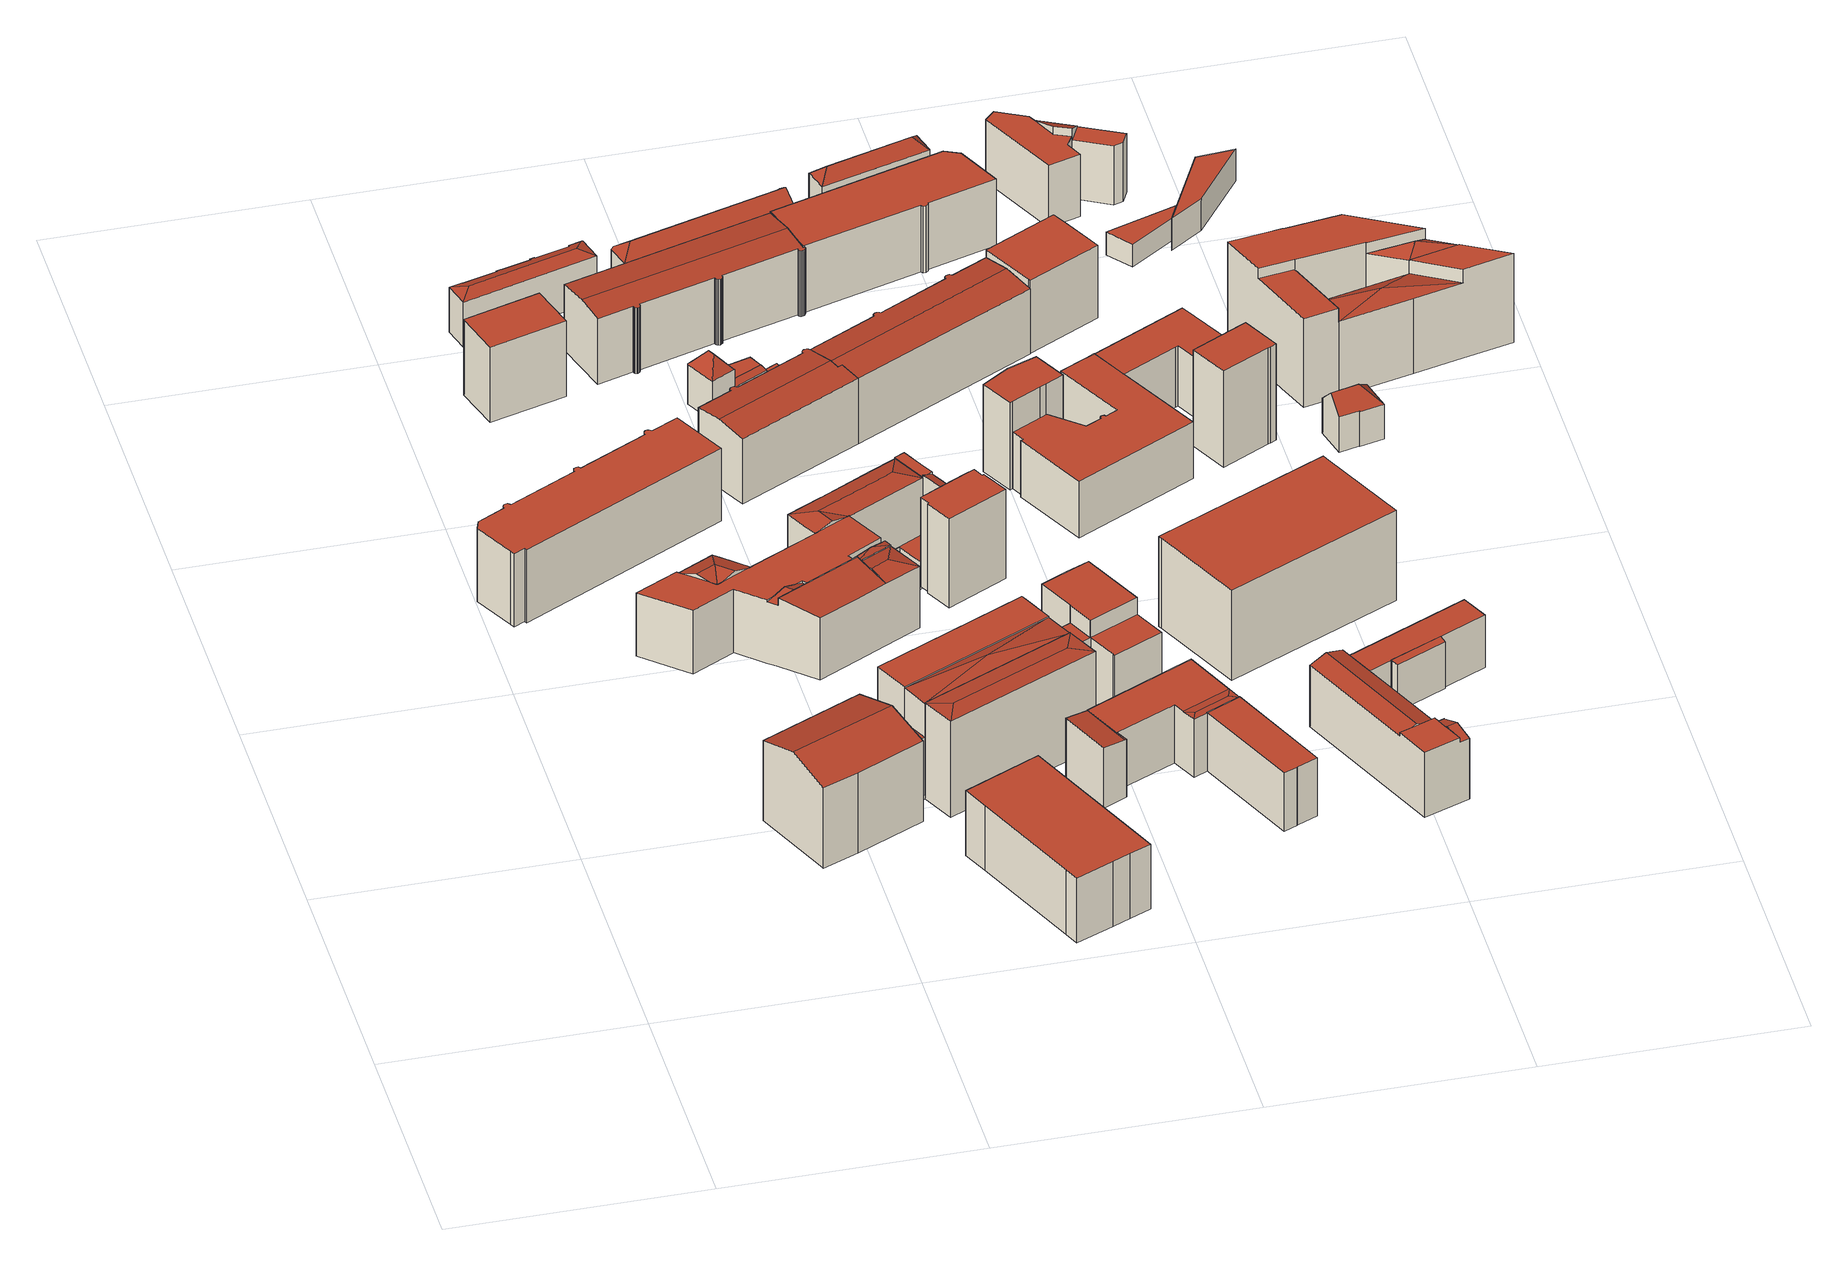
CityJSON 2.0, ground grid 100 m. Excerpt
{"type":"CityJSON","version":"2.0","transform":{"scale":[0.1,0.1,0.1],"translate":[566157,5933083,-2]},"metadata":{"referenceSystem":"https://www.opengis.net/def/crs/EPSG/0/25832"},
"CityObjects":{
"building1":{"type":"Building","attributes":{"Gemeindeschluessel":"02000000","Geometrietyp2DReferenz":"3000","function":"31001_3030","roofType":"3100","measuredHeight":41.15,"storeysAboveGround":11},"geometry":[{"type":"MultiSurface","lod":"2","boundaries":[[[0,1,2,3]],[[4,5,6,7]],[[8,1,0,9,10]],[[4,7,11,9,0,3]],[[12,8,10,13]],[[12,13,11,7,6]],[[5,4,3,2]],[[13,10,9,11]],[[5,2,1,8,12,6]]],"semantics":{"surfaces":[{"type":"WallSurface"},{"type":"GroundSurface"},{"type":"RoofSurface"}],"values":[0,0,0,1,2,0,0,0,2]}}]},
"building2":{"type":"Building","attributes":{"Gemeindeschluessel":"02000000","Geometrietyp2DReferenz":"3000","function":"31001_2140","roofType":"1000","measuredHeight":32.34,"storeysAboveGround":7},"geometry":[{"type":"MultiSurface","lod":"2","boundaries":[[[14,15,16,17,18,19,20,21,22,23,24,25,26,27,28,29,30,31,32,33,34,35,36,37,38,39,40,41,42,43,44,45,46,47,48]],[[49,50,51,52,53,54,55,56,57,58,59,60,61,62,63,64,65,66,67,68,69,70,71,72,73,74,75,76,77,78,79,80,81,82,83]],[[49,48,47,50]],[[50,47,46,51]],[[51,46,45,52]],[[52,45,44,53]],[[53,44,43,54]],[[54,43,42,55]],[[55,42,41,56]],[[56,41,40,57]],[[57,40,39,58]],[[58,39,38,59]],[[59,38,37,60]],[[60,37,36,61]],[[61,36,35,62]],[[62,35,34,63]],[[63,34,33,64]],[[64,33,32,65]],[[65,32,31,66]],[[66,31,30,67]],[[67,30,29,68]],[[68,29,28,69]],[[69,28,27,70]],[[70,27,26,71]],[[71,26,25,72]],[[72,25,24,73]],[[73,24,23,74]],[[74,23,22,75]],[[75,22,21,76]],[[76,21,20,77]],[[77,20,19,78]],[[78,19,18,79]],[[79,18,17,80]],[[80,17,16,81]],[[81,16,15,82]],[[82,15,14,83]],[[83,14,48,49]]],"semantics":{"surfaces":[{"type":"RoofSurface"},{"type":"GroundSurface"},{"type":"WallSurface"}],"values":[0,1,2,2,2,2,2,2,2,2,2,2,2,2,2,2,2,2,2,2,2,2,2,2,2,2,2,2,2,2,2,2,2,2,2,2,2]}}]},
"building3":{"type":"Building","attributes":{"Gemeindeschluessel":"02000000","Geometrietyp2DReferenz":"3000","function":"31001_2010","roofType":"1000","measuredHeight":33.47,"storeysAboveGround":7},"geometry":[{"type":"MultiSurface","lod":"2","boundaries":[[[84,85,86,87]],[[88,89,90,91]],[[88,87,86,89]],[[89,86,85,90]],[[90,85,84,91]],[[91,84,87,88]]],"semantics":{"surfaces":[{"type":"RoofSurface"},{"type":"GroundSurface"},{"type":"WallSurface"}],"values":[0,1,2,2,2,2]}}]},
"building4":{"type":"Building","attributes":{"Gemeindeschluessel":"02000000","Geometrietyp2DReferenz":"3000","function":"31001_1120","roofType":"1000","measuredHeight":28.77,"storeysAboveGround":7},"geometry":[{"type":"MultiSurface","lod":"2","boundaries":[[[92,93,94,95]],[[95,94,96,97]],[[97,96,98,99]],[[99,98,100,101]],[[101,100,102,103]],[[103,102,104,105]],[[105,104,106,107]],[[108,109,107,106]],[[93,92,109,108]],[[109,92,95,97,99,101,103,105,107]],[[93,108,106,104,102,100,98,96,94]]],"semantics":{"surfaces":[{"type":"WallSurface"},{"type":"GroundSurface"},{"type":"RoofSurface"}],"values":[0,0,0,0,0,0,0,0,0,1,2]}}]},
"building5":{"type":"Building","attributes":{"Gemeindeschluessel":"02000000","Geometrietyp2DReferenz":"3000","function":"31001_2020","roofType":"1000","measuredHeight":30.57,"storeysAboveGround":7},"geometry":[{"type":"MultiSurface","lod":"2","boundaries":[[[110,111,112,113,114,115]],[[116,117,112,111]],[[118,119,112,117]],[[119,120,121,122,123,113,112]],[[124,125,126,127,128,129]],[[127,130,131,128]],[[132,133,134]],[[135,132,134]],[[136,132,135]],[[137,138,139,140,141]],[[142,143,139,138]],[[136,144,145,146,147,133,132]],[[143,140,139]],[[148,149,150,151]],[[149,152,153,150]],[[154,155,156,157]],[[158,159,160,161,162,163]],[[164,165,166,167,168]],[[169,170,171,165,164]],[[172,173,174,175]],[[115,176,110]],[[116,177,117]],[[117,177,118]],[[120,178,121]],[[179,113,123,180]],[[181,182,183]],[[184,185,186]],[[187,129,188,189]],[[125,190,126]],[[130,191,131]],[[192,131,191,193,194]],[[172,134,133,173]],[[140,136,135,141]],[[151,146,145,148]],[[195,160,159]],[[196,197,198,199]],[[200,201,202,203]],[[152,204,205,153]],[[158,206,159]],[[167,207,168]],[[167,166,208]],[[209,171,170,210]],[[174,211,212,175]],[[213,214,215,216]],[[217,218,219,220,185,184,221,183,182,222,223,224,225,212,211,226,193,191,130,227,126,190,228,229,178,120,230,118,177,116,231,110,176,232]],[[226,211,174,173,133,147,233,234,235,236,237,193]],[[147,146,151,150,153,205,238,239,240,241,242,233]],[[243,244,245,246,247,248,204,152,149,148,145,144]],[[161,160,195,249,208,166,165,171,209,250,251,252,253,254,255,162]],[[256,199,198,257,258,169,164,168,207,259,206,158,163,155,154,260]],[[188,261,262,156,155,163,162,255,263,264,265,266,189]],[[267,268,269,270,271,272,273,274,186,185,220,275]],[[210,276,277,278,213,216,247,246,245,244,243,279,280,281,282,270,269,268,267,275,283,284,285,286,287,288,179,180,289,290,291,292,293,294,187,189,266,265,264,263,255,254,253,252,251,250,209],[295,200,203,296,297,298,299,237,236,235,234,233,242,241,240,239]],[[128,300,301,157,156,262,261,188,129]],[[131,302,154,157,301,300,128]],[[202,201,303,238,205,204,248,215,214,304,305,258,257,198,197]],[[194,306,307,308,196,199,256,260,309,192]],[[122,121,178,290,289,180,123]],[[178,229,228,190,293,292,291,290]],[[272,310,311,312,224,223,313,314,273]],[[270,282,281,280,143,142,315,271]],[[225,224,312,137,141,135,134,172,175,212]],[[294,293,190,125,124,129,187]],[[237,299,298,307,306,194,193]],[[136,140,143,280,279,243,144]],[[304,214,213,278,277,305]],[[297,296,203,202,197,196,308,307,298]],[[216,215,248,247]],[[295,239,238,303,201,200]],[[258,305,277,276,210,170,169]],[[192,309,260,154,302,131]],[[316,142,138,137]],[[227,130,127,126]],[[317,313,223,222,182,181]],[[318,183,221,184]],[[230,120,119,118]],[[231,116,111,110]],[[114,113,179,288]],[[284,283,275,220,219,218]],[[285,284,218,217,232,286]],[[232,176,115,114,288,287,286]],[[259,207,167,208,249,195,159,206]],[[319,314,313,317,181,183,318]],[[271,315,142,316,137,312,311,310,272]],[[274,273,314,319,318,184,186]]],"semantics":{"surfaces":[{"type":"RoofSurface"},{"type":"WallSurface"},{"type":"GroundSurface"}],"values":[0,0,0,0,0,0,0,0,0,0,0,0,0,0,0,0,0,0,0,0,1,1,1,1,1,1,1,1,1,1,1,1,1,1,1,1,1,1,1,1,1,1,1,1,0,1,1,1,1,1,1,1,2,0,0,0,0,1,1,1,1,1,1,1,1,1,1,1,1,1,1,1,1,1,1,1,1,1,1,1,1,0,0,0,0]}}]},
"building6":{"type":"Building","attributes":{"Gemeindeschluessel":"02000000","Geometrietyp2DReferenz":"3000","function":"31001_2010","roofType":"3200","measuredHeight":21.76,"storeysAboveGround":4},"geometry":[{"type":"MultiSurface","lod":"2","boundaries":[[[320,321,322,323,324,325,326,327,328,329,330,331,332,333,334,335]],[[336,321,320,337]],[[336,338,322,321]],[[339,334,333,340]],[[340,333,332,341]],[[341,332,331,342]],[[342,331,330,343]],[[343,330,329,344]],[[344,329,328,345]],[[345,328,327,346]],[[346,327,326,347]],[[347,326,325,348]],[[348,325,324,349]],[[349,324,323,350]],[[351,338,336,352]],[[353,354,339,340,341,342,343,344,345,346,347,348,349,350,351,352]],[[355,353,352,336,337]],[[351,350,323,322,338]],[[356,354,353,355]],[[339,354,356,335,334]],[[356,355,337,320,335]]],"semantics":{"surfaces":[{"type":"RoofSurface"},{"type":"WallSurface"},{"type":"GroundSurface"}],"values":[0,0,0,1,1,1,1,1,1,1,1,1,1,1,1,2,1,1,1,1,0]}}]},
"building7":{"type":"Building","attributes":{"Gemeindeschluessel":"02000000","Geometrietyp2DReferenz":"3000","function":"31001_2010","roofType":"1000","measuredHeight":44.92,"storeysAboveGround":8},"geometry":[{"type":"MultiSurface","lod":"2","boundaries":[[[357,358,359,360]],[[361,362,363,364,365]],[[366,367,368]],[[367,369,368]],[[370,367,366]],[[371,372,373,374,375,376]],[[377,372,371]],[[378,373,372,377]],[[369,367,370]],[[374,373,378]],[[379,380,381,382]],[[381,358,357,382]],[[383,365,364,384]],[[384,364,363,385]],[[369,362,361,368]],[[366,376,375,370]],[[386,378,377,387]],[[385,363,362,369,370,375,374,378,386]],[[388,389,390,391,383,384,385,386,387]],[[388,387,377,371]],[[389,388,371,380,379]],[[380,371,376,366,368,359,358,381]],[[383,391,368,361,365]],[[390,389,379,382,357,360]],[[391,390,360,359,368]]],"semantics":{"surfaces":[{"type":"RoofSurface"},{"type":"WallSurface"},{"type":"GroundSurface"}],"values":[0,0,0,0,0,0,0,0,0,0,0,1,1,1,1,1,1,1,2,1,1,1,1,1,1]}}]},
"building8":{"type":"Building","attributes":{"Gemeindeschluessel":"02000000","Geometrietyp2DReferenz":"3000","function":"31001_2310","roofType":"3200","measuredHeight":23.98,"storeysAboveGround":3},"geometry":[{"type":"MultiSurface","lod":"2","boundaries":[[[392,393,394,395,396,397,398]],[[399,400,394,393]],[[394,400,401,402,395]],[[403,398,397,404]],[[405,392,398,403]],[[405,403,404,406,407,408]],[[409,406,404,397,396]],[[402,401,407,406,409]],[[408,407,401,400,399]],[[405,408,399,393,392]],[[402,409,396,395]]],"semantics":{"surfaces":[{"type":"RoofSurface"},{"type":"WallSurface"},{"type":"GroundSurface"}],"values":[0,0,0,1,1,2,1,1,1,1,0]}}]},
"building9":{"type":"Building","attributes":{"Gemeindeschluessel":"02000000","Geometrietyp2DReferenz":"3000","function":"31001_2140","roofType":"3100","measuredHeight":30.6,"storeysAboveGround":7},"geometry":[{"type":"MultiSurface","lod":"2","boundaries":[[[410,411,412,413,414,415,416,417,418,419,420,421,422,423,424,425,426,427,428,429,430]],[[431,432,433,434,411,410]],[[435,430,429,436]],[[436,429,428,437]],[[437,428,427,438]],[[438,427,426,439]],[[439,426,425,440]],[[440,425,424,441]],[[441,424,423,442]],[[442,423,422,443]],[[443,422,421,444]],[[444,421,420,445]],[[445,420,419,446]],[[446,419,418,447]],[[447,418,417,448]],[[448,417,416,449]],[[449,416,415,450]],[[450,415,414,451]],[[451,414,413,452]],[[452,413,412,453]],[[454,434,433,455]],[[455,433,432,456]],[[456,432,431,457]],[[457,431,410,430,435]],[[453,412,411,434,454]],[[453,454,455,456,457,435,436,437,438,439,440,441,442,443,444,445,446,447,448,449,450,451,452]]],"semantics":{"surfaces":[{"type":"RoofSurface"},{"type":"WallSurface"},{"type":"GroundSurface"}],"values":[0,0,1,1,1,1,1,1,1,1,1,1,1,1,1,1,1,1,1,1,1,1,1,1,1,2]}}]},
"building10":{"type":"Building","attributes":{"Gemeindeschluessel":"02000000","Geometrietyp2DReferenz":"3000","function":"31001_2140","roofType":"3100","measuredHeight":30.49,"storeysAboveGround":7},"geometry":[{"type":"MultiSurface","lod":"2","boundaries":[[[458,459,460,461]],[[462,461,460,463]],[[464,465,466,467]],[[467,466,468,469]],[[469,468,470,471]],[[471,470,472,473]],[[473,472,474,475]],[[475,474,476,477]],[[477,476,478,479]],[[479,478,480,481]],[[481,480,482,483]],[[483,482,484,485]],[[485,484,486,487]],[[487,486,488,489]],[[489,488,490,491]],[[491,490,492,493]],[[493,492,494,495]],[[495,494,496,497]],[[497,496,498,499]],[[499,498,500,501]],[[501,500,502,503]],[[503,502,504,505]],[[505,504,506,507]],[[507,506,508,509]],[[509,508,510,511]],[[511,510,512,513]],[[514,515,516,517]],[[517,516,518,519]],[[464,467,469,471,473,475,477,479,481,483,485,487,489,491,493,495,497,499,501,503,505,507,509,511,513,462,463,520,514,517,519]],[[465,464,519,518]],[[515,514,520,521]],[[462,513,512,458,461]],[[520,463,460,459,521]],[[515,521,459,458,512,510,508,506,504,502,500,498,496,494,492,490,488,486,484,482,480,478,476,474,472,470,468,466,465,518,516]]],"semantics":{"surfaces":[{"type":"RoofSurface"},{"type":"WallSurface"},{"type":"GroundSurface"}],"values":[0,1,1,1,1,1,1,1,1,1,1,1,1,1,1,1,1,1,1,1,1,1,1,1,1,1,1,1,2,1,1,1,1,0]}}]},
"building11":{"type":"Building","attributes":{"Gemeindeschluessel":"02000000","Geometrietyp2DReferenz":"3000","function":"31001_2010","roofType":"1000","measuredHeight":10.48,"storeysAboveGround":2},"geometry":[{"type":"MultiSurface","lod":"2","boundaries":[[[522,523,524,525,526]],[[527,528,529,530]],[[525,531,532,526]],[[530,524,523,527]],[[533,529,528,534]],[[408,407,535,536,533,534]],[[531,525,524,536,535,537]],[[408,534,528,527,523,522]],[[533,536,524,530,529]],[[407,408,522,526,532,538]],[[537,535,407,538]],[[537,538,532,531]]],"semantics":{"surfaces":[{"type":"RoofSurface"},{"type":"WallSurface"},{"type":"GroundSurface"}],"values":[0,0,1,1,1,2,1,1,1,1,1,0]}}]},
"building12":{"type":"Building","attributes":{"Gemeindeschluessel":"02000000","Geometrietyp2DReferenz":"3000","function":"31001_2010","roofType":"1000","measuredHeight":39.47,"storeysAboveGround":12},"geometry":[{"type":"MultiSurface","lod":"2","boundaries":[[[539,540,541,542,543,544,545,546,547,548]],[[549,550,551,552,553,554,555,556,557,558]],[[549,548,547,550]],[[550,547,546,551]],[[551,546,545,552]],[[552,545,544,553]],[[553,544,543,554]],[[554,543,542,555]],[[555,542,541,556]],[[556,541,540,557]],[[557,540,539,558]],[[558,539,548,549]]],"semantics":{"surfaces":[{"type":"RoofSurface"},{"type":"GroundSurface"},{"type":"WallSurface"}],"values":[0,1,2,2,2,2,2,2,2,2,2,2]}}]},
"building13":{"type":"Building","attributes":{"Gemeindeschluessel":"02000000","Geometrietyp2DReferenz":"3000","function":"31001_3010","roofType":"1000","measuredHeight":26.89,"storeysAboveGround":7},"geometry":[{"type":"MultiSurface","lod":"2","boundaries":[[[559,560,561,562,563]],[[564,560,559]],[[565,566,561,560,564]],[[566,562,561]],[[567,568,569,570]],[[569,571,572,570]],[[570,572,573,574]],[[575,566,565,576]],[[562,566,575,577,578]],[[576,565,564,559,563,579,580]],[[574,573,578,577,581,582]],[[583,584,585,581,577,575,576,580]],[[579,563,562,578,573,572,571,586]],[[584,583,586,571,569,568]],[[579,586,583,580]],[[585,584,568,567,587]],[[582,581,585,587]],[[582,587,567,570,574]]],"semantics":{"surfaces":[{"type":"RoofSurface"},{"type":"WallSurface"},{"type":"GroundSurface"}],"values":[0,0,0,0,0,1,1,1,1,1,1,2,0,1,1,1,1,0]}}]},
"building14":{"type":"Building","attributes":{"Gemeindeschluessel":"02000000","Geometrietyp2DReferenz":"3000","function":"31001_2010","roofType":"1000","measuredHeight":40.4,"storeysAboveGround":9},"geometry":[{"type":"MultiSurface","lod":"2","boundaries":[[[588,589,590,591]],[[592,593,594,595,596,597]],[[598,588,591,599]],[[600,601,602,603]],[[603,602,604,605]],[[594,606,607,595]],[[589,608,609,590]],[[610,593,592,611]],[[612,597,596,613]],[[612,613,614,598,599,615,600,603,605,610,611]],[[606,594,593,610,605,604]],[[612,611,592,597]],[[614,613,596,595,607]],[[601,600,615,616]],[[598,614,607,608,589,588]],[[615,599,591,590,609,616]],[[601,616,609,608,607,606,604,602]]],"semantics":{"surfaces":[{"type":"RoofSurface"},{"type":"WallSurface"},{"type":"GroundSurface"}],"values":[0,0,1,1,1,1,1,1,1,2,1,1,1,1,1,1,0]}}]},
"building15":{"type":"Building","attributes":{"Gemeindeschluessel":"02000000","Geometrietyp2DReferenz":"3000","function":"51009_1610","roofType":"1000","measuredHeight":5.77},"geometry":[{"type":"MultiSurface","lod":"2","boundaries":[[[617,618,619,620]],[[617,621,622,618]],[[622,621,623,624]],[[619,624,623,620]],[[617,620,623,621]],[[618,622,624,619]]],"semantics":{"surfaces":[{"type":"WallSurface"},{"type":"GroundSurface"},{"type":"RoofSurface"}],"values":[0,0,0,0,1,2]}}]},
"building16":{"type":"Building","attributes":{"Gemeindeschluessel":"02000000","Geometrietyp2DReferenz":"3000","function":"31001_2090","roofType":"3200","measuredHeight":16.74,"storeysAboveGround":3},"geometry":[{"type":"MultiSurface","lod":"2","boundaries":[[[625,626,627,628]],[[629,630,626,625]],[[631,625,628,632]],[[633,634,635,636]],[[636,635,637,638]],[[638,637,639,640]],[[641,642,643,644]],[[645,629,625,631]],[[646,647,648,649]],[[649,648,650,651]],[[633,636,638,640,646,649,651,641,644,645,631,632]],[[645,644,643,630,629]],[[642,641,651,650]],[[647,646,640,639]],[[633,632,628,627,634]],[[647,639,637,635,634,627,626,630,643,642,650,648]]],"semantics":{"surfaces":[{"type":"RoofSurface"},{"type":"WallSurface"},{"type":"GroundSurface"}],"values":[0,0,1,1,1,1,1,1,1,1,2,1,1,1,1,0]}}]},
"building17":{"type":"Building","attributes":{"Gemeindeschluessel":"02000000","Geometrietyp2DReferenz":"3000","function":"31001_1120","roofType":"1000","measuredHeight":25.73,"storeysAboveGround":8},"geometry":[{"type":"MultiSurface","lod":"2","boundaries":[[[652,653,654,655]],[[655,654,656,657]],[[657,656,658,659]],[[659,658,660,661]],[[662,663,661,660]],[[653,652,663,662]],[[663,652,655,657,659,661]],[[653,662,660,658,656,654]]],"semantics":{"surfaces":[{"type":"WallSurface"},{"type":"GroundSurface"},{"type":"RoofSurface"}],"values":[0,0,0,0,0,0,1,2]}}]},
"building18":{"type":"Building","attributes":{"Gemeindeschluessel":"02000000","Geometrietyp2DReferenz":"3000","function":"31001_2140","roofType":"3100","measuredHeight":30.43,"storeysAboveGround":7},"geometry":[{"type":"MultiSurface","lod":"2","boundaries":[[[664,665,666,667,668,669,670,671,672,673,674,675,676,677,678,679,680,681,682,683,684,685]],[[686,687,688,689,690,665,664]],[[453,685,684,691]],[[691,684,683,692]],[[692,683,682,693]],[[693,682,681,694]],[[694,681,680,695]],[[695,680,679,696]],[[696,679,678,697]],[[697,678,677,698]],[[698,677,676,699]],[[699,676,675,700]],[[700,675,674,701]],[[701,674,673,702]],[[702,673,672,703]],[[703,672,671,704]],[[704,671,670,705]],[[705,670,669,706]],[[706,669,668,707]],[[707,668,667,708]],[[708,667,666,709]],[[710,690,689,711]],[[711,689,688,456]],[[456,688,687,455]],[[455,687,686,454]],[[454,686,664,685,453]],[[709,666,665,690,710]],[[709,710,711,456,455,454,453,691,692,693,694,695,696,697,698,699,700,701,702,703,704,705,706,707,708]]],"semantics":{"surfaces":[{"type":"RoofSurface"},{"type":"WallSurface"},{"type":"GroundSurface"}],"values":[0,0,1,1,1,1,1,1,1,1,1,1,1,1,1,1,1,1,1,1,1,1,1,1,1,1,1,2]}}]},
"building19":{"type":"Building","attributes":{"Gemeindeschluessel":"02000000","Geometrietyp2DReferenz":"3000","function":"31001_2010","roofType":"1000","measuredHeight":38.65,"storeysAboveGround":11},"geometry":[{"type":"MultiSurface","lod":"2","boundaries":[[[712,713,714,715]],[[715,714,716,717]],[[717,716,718,719]],[[719,718,720,721]],[[721,720,722,723]],[[723,722,724,725]],[[713,712,726,727]],[[727,726,725,724]],[[725,726,712,715,717,719,721,723]],[[727,724,722,720,718,716,714,713]]],"semantics":{"surfaces":[{"type":"WallSurface"},{"type":"GroundSurface"},{"type":"RoofSurface"}],"values":[0,0,0,0,0,0,0,0,1,2]}}]},
"building20":{"type":"Building","attributes":{"Gemeindeschluessel":"02000000","Geometrietyp2DReferenz":"3000","function":"31001_2010","roofType":"1000","measuredHeight":25.17,"storeysAboveGround":7},"geometry":[{"type":"MultiSurface","lod":"2","boundaries":[[[728,729,730,731]],[[731,730,732,733]],[[734,735,736,737]],[[737,736,729,728]],[[738,739,740,741]],[[742,743,744,745]],[[745,744,746,747]],[[747,746,748,749]],[[749,748,750,751]],[[751,750,752,753]],[[753,752,754,755]],[[755,754,756,757]],[[758,759,760,761]],[[761,760,762,763]],[[764,765,762,760,759,740,739,766,767,756,754,752,750,748,746,744,743,768,732,730,729,736,735]],[[769,734,737,728,731,733,770,742,745,747,749,751,753,755,757,771,772,738,741,758,761,763,773]],[[769,773,765,764]],[[772,771,767,766]],[[773,763,762,765]],[[771,757,756,767]],[[758,741,740,759]],[[738,772,766,739]],[[742,770,768,743]],[[734,769,764,735]],[[770,733,732,768]]],"semantics":{"surfaces":[{"type":"WallSurface"},{"type":"RoofSurface"},{"type":"GroundSurface"}],"values":[0,0,0,0,0,0,0,0,0,0,0,0,0,0,1,2,0,0,0,0,0,0,0,0,0]}}]},
"building21":{"type":"Building","attributes":{"Gemeindeschluessel":"02000000","Geometrietyp2DReferenz":"3000","function":"31001_2140","roofType":"1000","measuredHeight":29.57,"storeysAboveGround":7},"geometry":[{"type":"MultiSurface","lod":"2","boundaries":[[[774,775,776,777]],[[777,776,778,779]],[[780,781,782,783]],[[783,782,784,785]],[[785,784,786,787]],[[787,786,788,789]],[[789,788,790,791]],[[791,790,792,793]],[[793,792,775,774]],[[794,795,781,780]],[[795,794,779,778]],[[779,794,780,783,785,787,789,791,793,774,777]],[[795,778,776,775,792,790,788,786,784,782,781]]],"semantics":{"surfaces":[{"type":"WallSurface"},{"type":"GroundSurface"},{"type":"RoofSurface"}],"values":[0,0,0,0,0,0,0,0,0,0,0,1,2]}}]},
"building22":{"type":"Building","attributes":{"Gemeindeschluessel":"02000000","Geometrietyp2DReferenz":"3000","function":"31001_3030","roofType":"3100","measuredHeight":29.36,"storeysAboveGround":7},"geometry":[{"type":"MultiSurface","lod":"2","boundaries":[[[796,797,798,799,800,801]],[[799,802,803,804,805,806,807,808,800]],[[809,810,802,798,811,812,813,814]],[[809,815,816,817,818]],[[814,819,820,816,815]],[[818,817,821,822]],[[823,796,801,824]],[[825,808,807,826]],[[826,807,806,827]],[[827,806,805,828]],[[797,811,798]],[[802,810,803]],[[814,813,819]],[[829,823,824,825,826,827,828,830,831]],[[831,830,821,817,816,820]],[[809,814,815]],[[829,831,820,819,813,812]],[[809,818,822,804,803,810]],[[830,828,805,804,822,821]],[[823,829,812,811,797,796]],[[798,802,799]],[[825,824,801,800,808]]],"semantics":{"surfaces":[{"type":"RoofSurface"},{"type":"WallSurface"},{"type":"GroundSurface"}],"values":[0,0,0,0,0,0,1,1,1,1,1,1,1,2,1,1,1,1,1,1,1,1]}}]},
"building23":{"type":"Building","attributes":{"Gemeindeschluessel":"02000000","Geometrietyp2DReferenz":"3000","function":"31001_2010","roofType":"3200","measuredHeight":20.06,"storeysAboveGround":3},"geometry":[{"type":"MultiSurface","lod":"2","boundaries":[[[832,833,834]],[[835,836,833,832]],[[835,837,838,836]],[[839,835,832,840]],[[841,838,837,842]],[[842,837,835,839]],[[843,841,842,839,840]],[[838,841,843,844]],[[844,843,840,832,834]],[[844,834,833,836,838]]],"semantics":{"surfaces":[{"type":"RoofSurface"},{"type":"WallSurface"},{"type":"GroundSurface"}],"values":[0,0,0,1,1,1,2,1,1,0]}}]},
"building24":{"type":"Building","attributes":{"Gemeindeschluessel":"02000000","Geometrietyp2DReferenz":"3000","function":"51009_1610","roofType":"3500","measuredHeight":8.96},"geometry":[{"type":"MultiSurface","lod":"2","boundaries":[[[845,846,847,848,849]],[[847,850,848]],[[851,847,846]],[[851,852,853,850,847]],[[854,845,849,855]],[[856,853,852,857]],[[854,855,856,857]],[[856,855,849,848,850,853]],[[854,857,852,851,846,845]]],"semantics":{"surfaces":[{"type":"RoofSurface"},{"type":"WallSurface"},{"type":"GroundSurface"}],"values":[0,0,0,0,1,1,2,1,1]}}]},
"building25":{"type":"Building","attributes":{"Gemeindeschluessel":"02000000","Geometrietyp2DReferenz":"3000","function":"31001_2010","roofType":"1000","measuredHeight":39.96,"storeysAboveGround":7},"geometry":[{"type":"MultiSurface","lod":"2","boundaries":[[[858,859,860,861,862,863]],[[864,865,866,867,868,869]],[[867,862,861,868]],[[868,861,860,869]],[[866,863,862,867]],[[864,869,860,859]],[[865,864,859,858]],[[866,865,858,863]]],"semantics":{"surfaces":[{"type":"RoofSurface"},{"type":"GroundSurface"},{"type":"WallSurface"}],"values":[0,1,2,2,2,2,2,2]}}]},
"building26":{"type":"Building","attributes":{"Gemeindeschluessel":"02000000","Geometrietyp2DReferenz":"3000","function":"51009_1610","roofType":"1000","measuredHeight":20.44},"geometry":[{"type":"MultiSurface","lod":"2","boundaries":[[[870,871,872,873]],[[874,875,876,877]],[[874,873,872,875]],[[875,872,871,876]],[[876,871,870,877]],[[877,870,873,874]]],"semantics":{"surfaces":[{"type":"RoofSurface"},{"type":"GroundSurface"},{"type":"WallSurface"}],"values":[0,1,2,2,2,2]}}]},
"building27":{"type":"Building","attributes":{"Gemeindeschluessel":"02000000","Geometrietyp2DReferenz":"3000","function":"31001_2460","roofType":"1000","measuredHeight":9,"storeysAboveGround":1},"geometry":[{"type":"MultiSurface","lod":"2","boundaries":[[[878,879,880,881]],[[882,883,884,885]],[[885,884,879,878]],[[884,883,880,879]],[[883,882,881,880]],[[882,885,878,881]]],"semantics":{"surfaces":[{"type":"GroundSurface"},{"type":"RoofSurface"},{"type":"WallSurface"}],"values":[0,1,2,2,2,2]}}]},
"building28":{"type":"Building","attributes":{"Gemeindeschluessel":"02000000","Geometrietyp2DReferenz":"3000","function":"31001_2100","roofType":"1000","measuredHeight":32.42,"storeysAboveGround":7},"geometry":[{"type":"MultiSurface","lod":"2","boundaries":[[[886,887,888,889,890,891,892,893]],[[894,895,896,897,898,899,900,901]],[[894,893,892,895]],[[895,892,891,896]],[[896,891,890,897]],[[897,890,889,898]],[[898,889,888,899]],[[899,888,887,900]],[[900,887,886,901]],[[894,901,886,893]]],"semantics":{"surfaces":[{"type":"RoofSurface"},{"type":"GroundSurface"},{"type":"WallSurface"}],"values":[0,1,2,2,2,2,2,2,2,2]}}]},
"building29":{"type":"Building","attributes":{"Gemeindeschluessel":"02000000","Geometrietyp2DReferenz":"3000","function":"31001_2140","roofType":"1000","measuredHeight":23.41,"storeysAboveGround":7},"geometry":[{"type":"MultiSurface","lod":"2","boundaries":[[[825,902,903,904]],[[905,906,907,908]],[[906,905,904,903]],[[826,909,902,825]],[[908,907,909,826]],[[908,826,825,904,905]],[[909,907,906,903,902]]],"semantics":{"surfaces":[{"type":"WallSurface"},{"type":"GroundSurface"},{"type":"RoofSurface"}],"values":[0,0,0,0,0,1,2]}}]},
"building30":{"type":"Building","attributes":{"Gemeindeschluessel":"02000000","Geometrietyp2DReferenz":"3000","function":"31001_2010","roofType":"1000","measuredHeight":26.69,"storeysAboveGround":7},"geometry":[{"type":"MultiSurface","lod":"2","boundaries":[[[910,911,912,913]],[[913,912,914,915]],[[915,914,916,917]],[[917,916,918,919]],[[920,921,922,923]],[[924,925,926,927]],[[923,922,928,929,930,931]],[[932,933,919,918]],[[934,920,923,931,910,913,915,917,919,933,924,927]],[[930,929,935,926,925,932,918,916,914,912,911]],[[932,925,924,933]],[[936,934,927,926,935,937]],[[921,920,934,936]],[[937,935,929,928]],[[930,911,910,931]],[[937,928,922,921,936]]],"semantics":{"surfaces":[{"type":"WallSurface"},{"type":"GroundSurface"},{"type":"RoofSurface"}],"values":[0,0,0,0,0,0,0,0,1,2,0,0,0,0,0,2]}}]},
"building31":{"type":"Building","attributes":{"Gemeindeschluessel":"02000000","Geometrietyp2DReferenz":"3000","function":"31001_1120","roofType":"1000","measuredHeight":42.74,"storeysAboveGround":12},"geometry":[{"type":"MultiSurface","lod":"2","boundaries":[[[938,939,940,941,942,943,944,945]],[[946,947,948,949,950,951,952,953]],[[946,945,944,947]],[[947,944,943,948]],[[948,943,942,949]],[[949,942,941,950]],[[950,941,940,951]],[[951,940,939,952]],[[952,939,938,953]],[[946,953,938,945]]],"semantics":{"surfaces":[{"type":"RoofSurface"},{"type":"GroundSurface"},{"type":"WallSurface"}],"values":[0,1,2,2,2,2,2,2,2,2]}}]},
"building32":{"type":"Building","attributes":{"Gemeindeschluessel":"02000000","Geometrietyp2DReferenz":"3000","function":"31001_2010","roofType":"1000","measuredHeight":31.15,"storeysAboveGround":5},"geometry":[{"type":"MultiSurface","lod":"2","boundaries":[[[954,955,956,957,958,959]],[[960,961,962,963]],[[954,964,955]],[[965,959,958,966]],[[967,957,956,968]],[[968,956,955]],[[969,970,971,972]],[[963,962,964,954,959,965,970,969]],[[973,974,975,976,977,960,963,969,972]],[[978,979,980,967,968,955,964,962,961]],[[967,980,975,974,957]],[[966,958,957,974,973,981]],[[981,973,972,971]],[[979,978,977,976]],[[980,979,976,975]],[[978,961,960,977]],[[981,971,970,965,966]]],"semantics":{"surfaces":[{"type":"RoofSurface"},{"type":"WallSurface"},{"type":"GroundSurface"}],"values":[0,1,1,1,1,1,1,1,2,0,1,1,1,1,1,1,0]}}]},
"building33":{"type":"Building","attributes":{"Gemeindeschluessel":"02000000","Geometrietyp2DReferenz":"3000","function":"31001_2130","roofType":"1000","measuredHeight":10.07,"storeysAboveGround":2},"geometry":[{"type":"MultiSurface","lod":"2","boundaries":[[[982,983,984,985]],[[986,987,988,989]],[[986,985,984,987]],[[987,984,983,988]],[[988,983,982,989]],[[989,982,985,986]]],"semantics":{"surfaces":[{"type":"RoofSurface"},{"type":"GroundSurface"},{"type":"WallSurface"}],"values":[0,1,2,2,2,2]}}]},
"building34":{"type":"Building","attributes":{"Gemeindeschluessel":"02000000","Geometrietyp2DReferenz":"3000","function":"31001_2070","roofType":"3200","measuredHeight":22.15,"storeysAboveGround":4},"geometry":[{"type":"MultiSurface","lod":"2","boundaries":[[[990,991,992,993,994,995]],[[996,997,998,999,991,990]],[[999,1000,992,991]],[[1001,995,994,1002]],[[1002,994,993,1003]],[[1003,993,992,1004]],[[1005,999,998,1006]],[[1006,998,997,1007]],[[1007,997,996,1008]],[[1004,992,1000,1009]],[[1009,1000,999,1005]],[[1001,1002,1003,1004,1009,1005,1006,1007,1008]],[[1001,1008,996,990,995]]],"semantics":{"surfaces":[{"type":"RoofSurface"},{"type":"WallSurface"},{"type":"GroundSurface"}],"values":[0,0,0,1,1,1,1,1,1,1,1,2,1]}}]},
"building35":{"type":"Building","attributes":{"Gemeindeschluessel":"02000000","Geometrietyp2DReferenz":"3000","function":"51009_1610","roofType":"1000","measuredHeight":14.1},"geometry":[{"type":"MultiSurface","lod":"2","boundaries":[[[1010,1011,1012,1013]],[[1014,1015,1016,1017]],[[1018,1019,1015,1014]],[[1019,1018,1013,1012]],[[1011,1010,1017,1016]],[[1017,1010,1013,1018,1014]],[[1011,1016,1015,1019,1012]]],"semantics":{"surfaces":[{"type":"WallSurface"},{"type":"GroundSurface"},{"type":"RoofSurface"}],"values":[0,0,0,0,0,1,2]}}]},
"building36":{"type":"Building","attributes":{"Gemeindeschluessel":"02000000","Geometrietyp2DReferenz":"3000","function":"31001_2010","roofType":"1000","measuredHeight":43.71,"storeysAboveGround":10},"geometry":[{"type":"MultiSurface","lod":"2","boundaries":[[[1020,1021,1022,1023,1024]],[[1022,1025,1023]],[[1026,1027,1022,1021]],[[1028,1029,1030,1031,1032]],[[1033,1029,1028]],[[1027,1034,1035,1025,1022]],[[1036,1037,1038,1029,1033]],[[1039,1040,1041,1042,1043,1040]],[[1038,1044,1030,1029]],[[1045,1046,1047,1048]],[[1024,1049,1050,1020]],[[1051,1050,1052,1053]],[[1054,1055,1056,1057]],[[1031,1058,1059,1032]],[[1036,1040,1043,1037]],[[1034,1041,1040,1035]],[[1060,1061,1062,1063,1042,1041,1034,1027,1026]],[[1064,1065,1066,1039,1040,1036,1033,1028,1032,1059,1067,1068]],[[1049,1024,1023,1025,1035,1040,1039,1066,1065,1069,1070,1071]],[[1062,1061,1060,1072,1051,1053,1073,1074,1075,1076,1077,1054,1057,1078,1079,1080,1081,1063],[1065,1064,1068,1082,1083,1084,1071,1070,1069,1065,1066]],[[1047,1046,1085,1086,1067,1059,1058,1056,1055,1087,1088,1089]],[[1089,1088,1087,1055,1054,1077,1076,1075]],[[1084,1083,1082,1068,1067,1086,1085,1046]],[[1045,1049,1071,1084,1046]],[[1074,1073,1053,1052,1090,1048,1047,1089,1075]],[[1051,1072,1060,1026,1021,1020,1050]],[[1058,1031,1030,1044,1079,1078,1057,1056]],[[1038,1037,1043,1042,1063,1081,1080,1079,1044]],[[1090,1052,1050,1049,1045,1048]]],"semantics":{"surfaces":[{"type":"RoofSurface"},{"type":"WallSurface"},{"type":"GroundSurface"}],"values":[0,0,0,0,0,0,0,0,0,1,1,1,1,1,1,1,1,1,1,2,0,1,1,1,1,1,1,1,0]}}]}
},
"vertices":[
[1229,915,11],[1229,915,368],[962,790,366],[962,790,11],[819,731,11],[819,731,368],[819,732,368],[819,732,11],[1155,1074,422],[1077,1240,11],[1077,1240,365],[680,1054,11],[749,892,422],[680,1054,368],
[86,2388,337],[95,2370,337],[139,2393,337],[144,2383,337],[957,2799,337],[848,3012,337],[742,2958,337],[739,2963,337],[733,2967,337],[727,2967,337],[721,2966,337],[716,2962,337],[714,2956,337],[713,2950,337],[715,2944,337],[445,2806,337],[442,2811,337],[437,2814,337],[431,2814,337],[426,2813,337],[421,2809,337],[419,2804,337],[418,2799,337],[420,2793,337],[152,2656,337],[149,2661,337],[144,2665,337],[138,2665,337],[132,2664,337],[127,2660,337],[124,2655,337],[124,2649,337],[126,2643,337],[16,2586,337],[3,2548,337],[3,2548,14],[16,2586,14],[126,2643,14],[124,2649,14],[124,2655,14],[127,2660,14],[132,2664,14],[138,2665,14],[144,2665,14],[149,2661,14],[152,2656,14],[420,2793,14],[418,2799,14],[419,2804,14],[421,2809,14],[426,2813,14],[431,2814,14],[437,2814,14],[442,2811,14],[445,2806,14],[715,2944,14],[713,2950,14],[714,2956,14],[716,2962,14],[721,2966,14],[727,2967,14],[733,2967,14],[739,2963,14],[742,2958,14],[848,3012,14],[957,2799,14],[144,2383,14],[139,2393,14],[95,2370,14],[86,2388,14],
[294,3530,371],[592,3616,371],[539,3798,371],[242,3712,371],[242,3712,36],[539,3798,36],[592,3616,36],[294,3530,36],
[1844,196,73],[1844,196,361],[1869,139,361],[1869,139,73],[1785,103,361],[1785,103,73],[1715,72,361],[1715,72,73],[1566,8,361],[1566,8,73],[1542,65,361],[1542,65,73],[1353,500,361],[1353,500,73],[1308,604,361],[1308,604,73],[1607,744,361],[1607,744,73],
[643,2095,352],[685,2059,370],[760,2097,370],[774,2189,343],[639,2119,343],[624,2112,343],[727,2022,352],[746,2005,343],[770,2017,352],[821,2043,370],[873,2070,352],[896,2082,343],[841,2130,343],[794,2172,343],[1127,2274,348],[1157,2215,348],[1170,2222,352],[1226,2251,368],[1192,2318,368],[1088,2350,348],[1283,2280,352],[1297,2287,348],[1323,2063,371],[1385,2113,351],[1247,2038,351],[1259,2013,351],[1399,2085,351],[1287,1960,365],[1295,1943,370],[1365,1979,370],[1399,2085,346],[1259,2013,346],[1331,1874,346],[1471,1945,346],[1395,2093,351],[1396,2093,351],[1386,2113,351],[1385,2112,351],[1396,2093,98],[1498,2149,134],[1488,2168,134],[1386,2113,98],[1601,2204,98],[1591,2224,98],[1606,2445,348],[1537,2580,348],[1537,2579,348],[1504,2478,368],[1606,2445,353],[1626,2455,353],[1644,2465,353],[1624,2504,353],[1575,2599,353],[1537,2580,353],[1686,2289,350],[1724,2309,350],[1719,2319,349],[1711,2315,349],[1681,2299,349],[1689,2284,350],[1690,2285,350],[1727,2304,349],[1247,2038,98],[1385,2113,98],[1375,2133,98],[1237,2058,98],[624,2112,352],[746,2005,352],[896,2082,352],[774,2189,71],[794,2172,71],[1043,1953,343],[1043,1953,352],[1019,1940,352],[920,1887,352],[896,1874,352],[896,1874,343],[1088,2350,71],[1227,2421,348],[1227,2421,71],[1157,2215,352],[1297,2287,352],[1297,2287,98],[1299,2282,352],[1299,2282,98],[1644,2465,345],[1581,2245,98],[1581,2245,348],[1681,2299,348],[1681,2299,98],[1603,2241,71],[1603,2241,348],[1588,2232,348],[1588,2232,71],[1601,2204,348],[1591,2224,348],[1606,2445,361],[1681,2299,361],[1719,2319,345],[1727,2304,71],[1690,2285,71],[1375,2133,352],[1237,2058,352],[1709,2244,71],[1709,2244,348],[1622,2199,348],[1622,2199,71],[578,1919,352],[626,1877,352],[794,1963,352],[795,1963,352],[970,1913,352],[1061,1938,352],[1080,1921,352],[1259,2013,352],[1247,2038,352],[1323,2233,352],[1226,2251,352],[1157,2214,352],[897,2082,352],[821,2043,352],[685,2059,352],[456,2026,352],[1385,2112,71],[1385,2113,71],[1375,2133,71],[1323,2233,71],[1299,2282,71],[1607,2232,348],[1607,2232,71],[1591,2224,71],[1488,2168,71],[1386,2113,71],[1395,2093,71],[1396,2093,71],[1498,2149,71],[1601,2204,71],[1616,2213,71],[1616,2213,348],[1672,2412,345],[1724,2309,71],[1719,2319,71],[1672,2412,71],[1644,2465,71],[1624,2504,71],[1575,2599,71],[1633,2392,98],[1686,2289,348],[1689,2284,348],[1633,2392,361],[1606,2445,98],[1228,2421,348],[1436,2528,348],[1537,2580,71],[1537,2579,71],[1436,2528,71],[1228,2421,71],[896,1874,71],[914,1858,71],[930,1845,71],[1056,1733,71],[1056,1733,346],[930,1845,377],[930,1845,343],[914,1858,343],[795,1963,71],[1689,2284,71],[1688,2284,71],[1691,2279,71],[1399,2085,71],[1471,1945,71],[1331,1874,71],[1207,1810,71],[794,1963,71],[626,1877,71],[578,1919,71],[456,2026,71],[624,2112,71],[639,2119,71],[841,2130,71],[896,2082,71],[897,2082,71],[1157,2214,71],[1157,2215,71],[1127,2274,71],[1607,2233,71],[1581,2245,71],[1532,2340,71],[1508,2389,71],[1507,2388,71],[1262,2354,368],[1470,2461,368],[1505,2393,348],[1607,2233,348],[1691,2279,348],[1688,2284,348],[1507,2388,98],[1508,2389,98],[1532,2340,98],[1505,2393,98],[1004,1883,377],[1080,1921,377],[1259,2013,377],[1080,1921,343],[1004,1883,370],[1207,1810,346],[1295,1943,361],[1061,1938,343],[970,1913,370],[987,1898,370],
[332,4001,292],[756,4124,292],[789,4185,274],[737,4170,274],[739,4163,276],[605,4126,276],[603,4131,274],[585,4126,274],[588,4118,277],[470,4087,276],[469,4090,274],[453,4086,274],[455,4080,277],[320,4043,276],[318,4047,274],[272,4035,274],[820,4088,273],[295,3936,273],[793,4186,273],[318,4047,74],[320,4043,74],[455,4080,74],[453,4086,74],[469,4090,74],[470,4087,74],[588,4118,74],[585,4126,74],[603,4131,74],[605,4126,74],[739,4163,74],[737,4170,74],[793,4186,74],[820,4088,74],[294,3936,74],[268,4034,74],[294,3936,272],[268,4034,272],
[1184,1012,276],[1269,1051,276],[1221,1156,276],[1135,1115,276],[1221,1156,432],[1817,1438,432],[1758,1564,432],[1753,1575,432],[1156,1294,432],[1269,1051,427],[1544,1244,453],[1221,1156,427],[1817,1438,427],[1868,1329,427],[1270,1051,430],[1365,1017,437],[1834,1234,437],[1868,1328,430],[1868,1329,430],[1269,1051,430],[1331,922,430],[1929,1199,430],[1184,1011,20],[1270,1051,20],[1269,1051,20],[1184,1012,20],[1156,1294,4],[1753,1575,4],[1758,1564,4],[1929,1199,4],[1331,922,4],[1270,1051,4],[1184,1011,4],[1135,1115,4],[1221,1156,4],
[1058,3347,215],[1059,3347,215],[1081,3418,280],[1069,3443,280],[1000,3465,218],[999,3464,217],[998,3464,215],[1153,3395,215],[1152,3395,216],[1098,3501,215],[1091,3514,216],[998,3464,40],[999,3464,40],[1058,3347,40],[1091,3515,40],[1098,3501,40],[1153,3395,40],[1091,3515,214],
[988,2959,346],[1454,3197,346],[1403,3296,332],[1399,3301,331],[1394,3304,331],[1388,3304,330],[1382,3303,330],[1377,3299,330],[1374,3294,331],[1374,3288,331],[1375,3282,332],[1100,3141,332],[1097,3146,331],[1091,3150,330],[1085,3151,330],[1080,3149,330],[1075,3145,330],[1072,3140,330],[1072,3133,331],[1074,3128,332],[937,3058,332],[1046,2845,330],[1529,3092,330],[1489,3169,341],[1472,3160,341],[937,3058,40],[1074,3128,40],[1072,3133,40],[1072,3140,40],[1075,3145,40],[1080,3149,40],[1085,3151,40],[1091,3150,40],[1097,3146,40],[1100,3141,40],[1375,3282,40],[1374,3288,40],[1374,3294,40],[1377,3299,40],[1382,3303,40],[1388,3304,40],[1394,3304,40],[1399,3301,40],[1403,3296,40],[1472,3160,40],[1489,3169,40],[1529,3092,40],[1046,2845,40],
[684,3758,345],[1494,3992,345],[1459,4113,330],[649,3879,330],[649,3879,40],[1459,4113,40],[1527,3872,40],[1527,3872,330],[1521,3869,330],[1521,3869,40],[1515,3868,330],[1515,3868,40],[1510,3870,330],[1510,3870,40],[1505,3874,331],[1505,3874,40],[1503,3880,332],[1503,3880,40],[1205,3794,332],[1205,3794,40],[1206,3788,331],[1206,3788,40],[1204,3782,330],[1204,3782,40],[1200,3778,330],[1200,3778,40],[1195,3775,330],[1195,3775,40],[1189,3775,330],[1189,3775,40],[1183,3777,330],[1183,3777,40],[1179,3780,331],[1179,3780,40],[1176,3786,332],[1176,3786,40],[881,3700,332],[881,3700,40],[882,3695,331],[882,3695,40],[881,3689,330],[881,3689,40],[877,3685,330],[877,3685,40],[872,3682,330],[872,3682,40],[867,3682,330],[867,3682,40],[861,3684,330],[861,3684,40],[857,3687,331],[857,3687,40],[855,3693,332],[855,3693,40],[715,3652,332],[715,3652,40],[1531,3888,40],[1531,3888,332],[1532,3882,331],[1532,3882,40],[1530,3876,330],[1530,3876,40],[1524,3886,40],[1524,3886,332],
[1153,3395,137],[1287,3463,137],[1273,3490,144],[1272,3491,144],[1138,3423,144],[1287,3463,116],[1350,3496,116],[1337,3522,116],[1273,3490,116],[1272,3491,145],[1138,3423,145],[1337,3522,40],[1350,3496,40],[1247,3544,40],[1273,3490,40],[1247,3544,145],[1098,3501,145],
[1545,2109,493],[1539,2106,493],[1593,2000,493],[1829,2121,493],[1774,2226,493],[1768,2223,493],[1748,2263,493],[1709,2244,493],[1622,2199,493],[1524,2149,493],[1524,2149,98],[1622,2199,98],[1709,2244,98],[1748,2263,98],[1768,2223,98],[1774,2226,98],[1829,2121,98],[1593,2000,98],[1539,2106,98],[1545,2109,98],
[2172,876,355],[2209,862,357],[2346,926,357],[2361,967,355],[2171,878,355],[2195,826,355],[2197,823,355],[2385,911,355],[1931,767,353],[1936,769,353],[1915,814,353],[1911,812,353],[1915,814,355],[1911,812,355],[1843,970,355],[1843,970,353],[2385,911,97],[2197,823,97],[2272,1171,97],[2272,1171,355],[2150,924,355],[2150,924,97],[1754,928,97],[1754,928,366],[1914,814,97],[1936,769,97],[1842,725,97],[1914,814,355],[1842,725,366],
[1869,1326,366],[1951,1364,366],[1903,1467,366],[1822,1428,366],[2203,1331,369],[2154,1435,369],[2145,1454,369],[1952,1364,369],[2006,1249,369],[2010,1240,369],[1869,1326,40],[1822,1428,40],[1835,1614,40],[1835,1614,444],[1939,1663,444],[1939,1663,40],[2028,1704,444],[2028,1704,40],[2145,1454,444],[1952,1364,444],[1951,1364,444],[1903,1467,444],[2154,1435,40],[2203,1331,40],[2010,1240,40],[2006,1249,40],[1952,1364,40],[1904,1467,40],[1904,1467,444],
[1013,4244,74],[1013,4244,131],[1004,4276,131],[1004,4276,74],[1437,4364,74],[1437,4364,131],[1428,4395,74],[1428,4395,131],
[930,4120,197],[967,4186,238],[913,4215,205],[904,4212,197],[1594,4311,197],[1579,4363,238],[930,4120,71],[904,4212,71],[1556,4399,71],[1556,4399,206],[1557,4406,201],[1557,4406,71],[1562,4412,198],[1562,4412,71],[1569,4414,198],[1569,4414,71],[1578,4392,71],[1578,4392,216],[1572,4388,217],[1572,4388,71],[1594,4311,71],[1576,4412,71],[1576,4412,201],[1581,4406,206],[1581,4406,71],[1582,4399,212],[1582,4399,71],
[2566,495,101],[2566,495,359],[2486,460,359],[2486,460,101],[2483,458,359],[2483,458,101],[2429,435,359],[2429,435,101],[2249,847,359],[2249,847,101],[2385,911,359],[2385,911,101],
[1454,3197,345],[2191,3574,345],[2140,3673,331],[1999,3601,331],[1995,3606,330],[1990,3609,329],[1984,3610,329],[1978,3608,329],[1973,3604,329],[1970,3599,329],[1970,3593,330],[1972,3587,331],[1699,3447,331],[1695,3452,330],[1690,3454,329],[1685,3455,329],[1679,3453,329],[1675,3450,329],[1672,3445,329],[1671,3439,330],[1673,3434,331],[1403,3296,331],[1472,3160,340],[1489,3169,340],[1529,3092,329],[2249,3460,329],[2245,3467,330],[1673,3434,40],[1671,3439,40],[1672,3445,40],[1675,3450,40],[1679,3453,40],[1685,3455,40],[1690,3454,40],[1695,3452,40],[1699,3447,40],[1972,3587,40],[1970,3593,40],[1970,3599,40],[1973,3604,40],[1978,3608,40],[1984,3610,40],[1990,3609,40],[1995,3606,40],[1999,3601,40],[2140,3673,40],[2245,3467,40],[2249,3460,40],
[2124,2865,99],[2124,2865,486],[2190,2737,486],[2190,2737,99],[2119,2701,486],[2119,2701,99],[2095,2688,486],[2095,2688,99],[1979,2628,486],[1979,2628,99],[1968,2623,486],[1968,2623,99],[1902,2751,486],[1902,2751,99],[2007,2820,99],[2007,2820,486],
[1979,2628,100],[1979,2628,351],[2095,2688,351],[2095,2688,100],[2119,2701,351],[2119,2701,100],[1994,2571,100],[1994,2571,351],[2005,2577,351],[2005,2577,100],[2337,2989,100],[2337,2989,351],[2370,3006,351],[2370,3006,100],[2303,2630,100],[2303,2630,351],[2302,2632,351],[2302,2632,100],[2301,2633,351],[2301,2633,100],[2301,2635,351],[2301,2635,100],[2304,2643,351],[2304,2643,100],[2310,2647,351],[2310,2647,100],[2318,2646,351],[2318,2646,100],[2323,2640,351],[2323,2640,100],[2442,2866,100],[2442,2866,351],[2442,2865,351],[2442,2865,100],[2443,2864,351],[2443,2864,100],[2139,2288,351],[2614,2531,351],[2231,2935,351],[2370,2664,351],[2241,2598,351],[2139,2288,100],[2241,2598,100],[2370,2664,100],[2231,2935,100],[2614,2531,100],
[1459,4113,41],[1459,4113,337],[2141,4311,337],[2141,4311,41],[2199,4284,337],[2199,4284,41],[2016,4028,41],[2016,4028,337],[2014,4018,337],[2014,4018,41],[2005,4011,337],[2005,4011,41],[1994,4012,337],[1994,4012,41],[1987,4020,337],[1987,4020,41],[1531,3888,337],[1531,3888,41],[1524,3886,337],[1524,3886,41],[2284,4106,41],[2284,4106,337],
[2676,1047,344],[2884,568,344],[2935,587,360],[2954,595,366],[2743,1080,366],[2675,1050,344],[2974,602,360],[3025,622,344],[3025,623,344],[3024,622,345],[2916,870,345],[2856,1001,345],[2809,1109,345],[3048,569,360],[3025,622,360],[2884,568,360],[2943,433,360],[3084,486,360],[3061,539,360],[3055,554,366],[3094,569,366],[3065,637,338],[3025,622,338],[3084,486,339],[3123,501,339],[3064,638,338],[3025,623,338],[2676,1047,72],[2675,1050,72],[2809,1109,72],[2856,1001,72],[2916,870,72],[3024,622,72],[2943,433,72],[3064,638,72],[3123,501,72],
[1707,4344,231],[1740,4403,275],[1681,4435,231],[2130,4466,231],[2072,4499,275],[2130,4467,231],[2104,4557,232],[2130,4466,75],[1707,4344,75],[2104,4557,75],[2130,4467,75],[1681,4436,75],[1681,4436,230],
[1743,4454,145],[1747,4455,146],[1889,4515,165],[1736,4491,146],[1733,4490,145],[2031,4575,146],[2042,4539,146],[2045,4540,145],[2035,4576,145],[1743,4454,75],[1733,4490,75],[2035,4576,75],[2045,4540,75],
[2493,1467,403],[3173,1785,403],[3010,2133,403],[2998,2159,403],[2318,1840,403],[2324,1828,403],[3173,1785,3],[2493,1467,3],[2324,1828,3],[2318,1840,3],[2998,2159,3],[3010,2133,3],
[2989,1022,308],[3186,1113,308],[3178,1151,308],[2975,1057,308],[2975,1057,103],[3178,1151,103],[3186,1113,103],[2989,1022,103],
[3090,1240,73],[3036,1215,73],[3011,1269,73],[3065,1295,73],[3065,1295,163],[3011,1269,163],[3036,1215,163],[3090,1240,163],
[2140,3673,365],[2245,3467,365],[2249,3460,365],[2531,3605,365],[2505,3656,365],[2447,3769,365],[2422,3817,365],[2421,3817,365],[2421,3817,41],[2422,3817,41],[2447,3769,41],[2505,3656,41],[2531,3605,41],[2249,3460,41],[2245,3467,41],[2140,3673,41],
[2809,1109,306],[2818,1113,306],[2818,1113,72],[3312,1344,72],[3312,1344,306],[3362,1237,306],[3362,1237,72],[2856,1001,306],
[2659,2974,83],[2659,2974,350],[2443,2864,350],[2443,2864,83],[2442,2865,350],[2442,2865,83],[2442,2866,350],[2442,2866,83],[2370,3006,350],[2370,3006,83],[2862,2843,83],[2862,2843,139],[2765,2793,139],[2765,2793,83],[2885,2911,83],[2885,2911,350],[2856,2896,350],[2856,2896,83],[2743,2838,139],[2743,2838,350],[2670,2980,350],[2670,2980,83],[2739,3195,350],[2739,3195,83],[2883,2854,83],[2857,2896,350],[2883,2854,139],[2857,2896,139],
[2667,2743,506],[2743,2596,506],[2929,2692,506],[2939,2696,506],[2961,2708,506],[2886,2855,506],[2883,2854,506],[2862,2843,506],[2862,2843,79],[2883,2854,79],[2886,2855,79],[2961,2708,79],[2939,2696,79],[2929,2692,79],[2743,2596,79],[2667,2743,79],
[2492,4462,304],[2508,4429,317],[2550,4339,353],[2609,4310,353],[2612,4308,353],[2648,4382,304],[2338,4482,42],[2338,4482,317],[2377,4521,317],[2377,4521,42],[2492,4462,317],[2648,4382,303],[2612,4308,303],[2609,4310,317],[2550,4339,317],[2809,4300,42],[2809,4300,303],[2784,4250,303],[2784,4250,42],[2746,4239,42],[2609,4310,42],[2584,4267,42],[2614,4201,42],[2489,4164,42],[2489,4164,317],[2614,4201,317],[2584,4267,317],[2746,4239,303],
[2711,3815,183],[2882,3931,183],[2916,4000,183],[2636,3908,183],[2636,3908,82],[2916,4000,82],[2882,3931,82],[2711,3815,82],
[3159,2696,262],[3266,2722,262],[3316,2802,193],[3221,2780,193],[3221,2777,196],[3143,2759,196],[3174,2634,196],[3252,2652,196],[3252,2649,193],[3347,2672,193],[3316,2800,193],[3143,2759,40],[3221,2777,40],[3221,2780,40],[3316,2802,40],[3347,2672,40],[3252,2649,40],[3252,2652,40],[3174,2634,40],[3316,2800,40],
[3007,4179,40],[3007,4179,181],[3050,4263,181],[3050,4263,40],[3012,4019,40],[3012,4019,181],[2882,3931,181],[2882,3931,40],[3200,4274,40],[3200,4274,181],
[3238,2905,410],[3240,2906,410],[3425,3021,442],[3191,3035,410],[3190,3035,410],[3547,3120,410],[3529,2975,410],[3721,3021,410],[3412,3199,467],[3585,3180,504],[3635,3230,467],[3635,3230,466],[3412,3199,466],[3549,3121,467],[3723,3022,410],[3549,3121,410],[3549,3121,466],[3744,3168,466],[3743,3168,467],[3550,3121,470],[3549,3121,470],[3723,3022,470],[3918,3069,470],[3744,3168,470],[3638,3228,467],[3142,3163,470],[3142,3163,514],[3003,3144,514],[3003,3144,470],[3190,3035,470],[3238,2905,470],[3238,2905,76],[3103,2873,470],[3103,2873,76],[3147,3352,76],[3147,3352,514],[3367,3382,514],[3367,3382,76],[3635,3230,514],[3412,3199,514],[3529,2975,76],[3721,3021,76],[3723,3022,76],[3918,3069,76],[3412,3199,76],[3549,3121,76],[3550,3121,76],[3411,3200,514],[3411,3200,76],[3547,3120,76],[3191,3035,76],[3190,3035,76],[3240,2906,76],[3055,3002,76],[3003,3144,76],[2936,3323,76],[3076,3343,76],[3143,3352,76],[3635,3230,76],[3638,3228,76],[3743,3168,76],[3744,3168,76],[3410,3200,76],[3143,3163,76],[3142,3163,76],[3143,3163,514],[3410,3200,514],[3143,3352,514],[3076,3343,514],[2936,3323,514],[3055,3002,470]
]}
